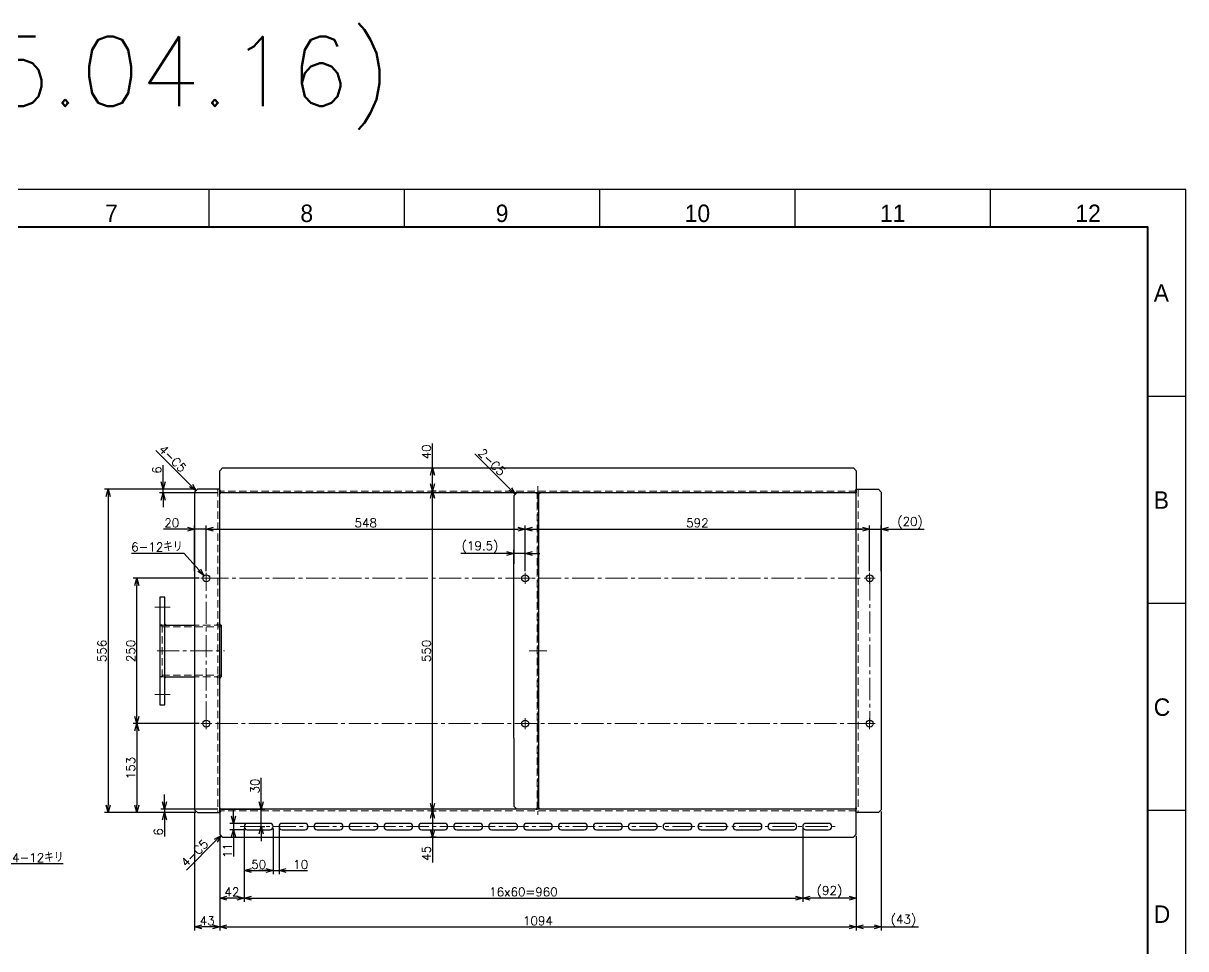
# Model space of a CAD drawing. Header units: millimetres. Extents: x 0 to 8669, y -24 to 3134.
# Drawn here: x 6671 to 8669, y 1543 to 3134 of the extents above; entities that cross this region are included whole.
import ezdxf
from ezdxf.enums import TextEntityAlignment as Align

# ---------------------------------------------------------------- set-up
doc = ezdxf.new("R2010")
doc.units = ezdxf.units.MM
doc.header["$LTSCALE"] = 2
doc.header["$PDMODE"] = 99
doc.header["$PDSIZE"] = 1
doc.linetypes.add('CENTER2', pattern=[28.575, 19.05, -3.175, 3.175, -3.175])
doc.linetypes.add('HIDDEN', pattern=[9.525, 6.35, -3.175])
for name, color, linetype, lineweight in [('04_HIDDEN', 2, 'HIDDEN', 13), ('05_CENTER', 4, 'CENTER2', 13), ('08_DIM', 3, 'Continuous', 13), ('99_図枠', 7, 'Continuous', 40)]:
    doc.layers.add(name, color=color, linetype=linetype, lineweight=lineweight)
doc.styles.add('KSS_TXT', font='txt.shx', dxfattribs={"bigfont": 'extfont2.shx'})
doc.styles.add('表題用', font='MS PGothic.ttf')
doc.dimstyles.new('KSS_DIM', dxfattribs={"dimscale": 5, "dimtxt": 3, "dimasz": 2.5, "dimexe": 1.25, "dimexo": 0.625, "dimtad": 1, "dimdsep": 46, "dimtxsty": 'KSS_TXT', "dimblk": 'OPEN30', "dimcen": 0, "dimazin": 2, "dimtfac": 0.75, "dimtmove": 0, "dimatfit": 3, "dimldrblk": 'OPEN30', "dimfxl": 1.25, "dimtolj": 1, "dimarcsym": 0})
doc.dimstyles.new('KSS_DIM$3', dxfattribs={"dimscale": 5, "dimtxt": 3, "dimasz": 2.5, "dimexe": 1.25, "dimexo": 0.625, "dimtad": 1, "dimtih": 1, "dimtoh": 1, "dimdsep": 46, "dimtxsty": 'KSS_TXT', "dimblk": 'OPEN30', "dimcen": 0, "dimazin": 2, "dimtfac": 0.75, "dimtofl": 0, "dimtmove": 0, "dimatfit": 3, "dimldrblk": 'OPEN30', "dimfxl": 1.25, "dimtolj": 1, "dimarcsym": 0})

# ---------------------------------------------------------------- blocks, each defined once
blk = doc.blocks.new('_Open30')
at = {"color": 0, "linetype": 'ByBlock', "lineweight": -2}
for p, q in [((-1, 0.27), (0, 0)), ((0, 0), (-1, -0.27)), ((0, 0), (-1, 0))]:
    blk.add_line(p, q, dxfattribs=at)
blk = doc.blocks.new('*D241')
at = {"layer": '08_DIM', "color": 0, "lineweight": -2, "transparency": 16777216}
for p, q in [((7534, 2192.1), (7534, 2270.5)), ((7546.5, 2264.2), (8113.5, 2264.2)), ((8126, 2192.1), (8126, 2270.5))]:
    blk.add_line(p, q, dxfattribs=at)
at = {"layer": 'Defpoints', "color": 0, "transparency": 16777216}
for p in [(8126, 2264.2), (7534, 2189), (8126, 2189)]:
    blk.add_point(p, dxfattribs=at)
at = {"layer": '08_DIM', "color": 0, "lineweight": -2, "transparency": 16777216, "xscale": 12.5, "yscale": 12.5, "zscale": 12.5, "rotation": 180}
blk.add_blockref('_Open30', (7534, 2264.2), dxfattribs=at)
at = {"layer": '08_DIM', "color": 0, "lineweight": -2, "transparency": 16777216, "xscale": 12.5, "yscale": 12.5, "zscale": 12.5}
blk.add_blockref('_Open30', (8126, 2264.2), dxfattribs=at)
at = {"layer": '08_DIM', "color": 0, "transparency": 16777216, "insert": (7830, 2274.8), "char_height": 15, "attachment_point": 5, "style": 'KSS_TXT'}
blk.add_mtext('\\A1;592', dxfattribs=at)
blk = doc.blocks.new('*D242')
at = {"layer": '08_DIM', "color": 0, "lineweight": -2, "transparency": 16777216}
for p, q in [((6986, 2192.1), (6986, 2270.5)), ((6998.5, 2264.2), (7521.5, 2264.2)), ((7534, 2192.1), (7534, 2270.5))]:
    blk.add_line(p, q, dxfattribs=at)
at = {"layer": 'Defpoints', "color": 0, "transparency": 16777216}
for p in [(7534, 2264.2), (6986, 2189), (7534, 2189)]:
    blk.add_point(p, dxfattribs=at)
at = {"layer": '08_DIM', "color": 0, "lineweight": -2, "transparency": 16777216, "xscale": 12.5, "yscale": 12.5, "zscale": 12.5, "rotation": 180}
blk.add_blockref('_Open30', (6986, 2264.2), dxfattribs=at)
at = {"layer": '08_DIM', "color": 0, "lineweight": -2, "transparency": 16777216, "xscale": 12.5, "yscale": 12.5, "zscale": 12.5}
blk.add_blockref('_Open30', (7534, 2264.2), dxfattribs=at)
at = {"layer": '08_DIM', "color": 0, "transparency": 16777216, "insert": (7260, 2274.8), "char_height": 15, "attachment_point": 5, "style": 'KSS_TXT'}
blk.add_mtext('\\A1;548', dxfattribs=at)
blk = doc.blocks.new('*D243')
at = {"layer": '08_DIM', "color": 0, "lineweight": -2, "transparency": 16777216}
for p, q in [((6973.5, 2179.7), (6860.5, 2179.7)), ((6866.8, 1942.2), (6866.8, 2167.2)), ((6973.5, 1929.7), (6860.5, 1929.7))]:
    blk.add_line(p, q, dxfattribs=at)
at = {"layer": 'Defpoints', "color": 0, "transparency": 16777216}
for p in [(6866.8, 2179.7), (6976.6, 2179.7), (6976.6, 1929.7)]:
    blk.add_point(p, dxfattribs=at)
at = {"layer": '08_DIM', "color": 0, "lineweight": -2, "transparency": 16777216, "xscale": 12.5, "yscale": 12.5, "zscale": 12.5}
for p, rotation in [((6866.8, 2179.7), 90), ((6866.8, 1929.7), 270)]:
    blk.add_blockref('_Open30', p, dxfattribs=dict(at, rotation=rotation))
at = {"layer": '08_DIM', "color": 0, "transparency": 16777216, "insert": (6856.1, 2054.7), "char_height": 15, "attachment_point": 5, "rotation": 90, "style": 'KSS_TXT'}
blk.add_mtext('\\A1;250', dxfattribs=at)
blk = doc.blocks.new('*D255')
at = {"layer": '08_DIM', "color": 0, "lineweight": -2, "transparency": 16777216}
for p, q in [((7502, 2222.4), (7423.2, 2222.4)), ((7514.5, 2192.1), (7514.5, 2228.6)), ((7534, 2222.4), (7514.5, 2222.4)), ((7534, 2192.1), (7534, 2228.6)), ((7546.5, 2222.4), (7559, 2222.4))]:
    blk.add_line(p, q, dxfattribs=at)
at = {"layer": 'Defpoints', "color": 0, "transparency": 16777216}
for p in [(7514.5, 2222.4), (7514.5, 2189), (7534, 2189)]:
    blk.add_point(p, dxfattribs=at)
at = {"layer": '08_DIM', "color": 0, "lineweight": -2, "transparency": 16777216, "xscale": 12.5, "yscale": 12.5, "zscale": 12.5}
blk.add_blockref('_Open30', (7514.5, 2222.4), dxfattribs=at)
at = {"layer": '08_DIM', "color": 0, "lineweight": -2, "transparency": 16777216, "xscale": 12.5, "yscale": 12.5, "zscale": 12.5, "rotation": 180}
blk.add_blockref('_Open30', (7534, 2222.4), dxfattribs=at)
at = {"layer": '08_DIM', "color": 0, "transparency": 16777216, "insert": (7456.4, 2233), "char_height": 15, "attachment_point": 5, "style": 'KSS_TXT'}
blk.add_mtext('\\A1;(19.5)', dxfattribs=at)
blk = doc.blocks.new('*D256')
at = {"layer": '08_DIM', "color": 0, "lineweight": -2, "transparency": 16777216}
for p, q in [((6953.5, 2264.2), (6912.2, 2264.2)), ((6966, 2192.1), (6966, 2270.5)), ((6986, 2264.2), (6966, 2264.2)), ((6986, 2192.1), (6986, 2270.5)), ((6998.5, 2264.2), (7011, 2264.2))]:
    blk.add_line(p, q, dxfattribs=at)
at = {"layer": 'Defpoints', "color": 0, "transparency": 16777216}
for p in [(6966, 2264.2), (6966, 2189), (6986, 2189)]:
    blk.add_point(p, dxfattribs=at)
at = {"layer": '08_DIM', "color": 0, "lineweight": -2, "transparency": 16777216, "xscale": 12.5, "yscale": 12.5, "zscale": 12.5}
blk.add_blockref('_Open30', (6966, 2264.2), dxfattribs=at)
at = {"layer": '08_DIM', "color": 0, "lineweight": -2, "transparency": 16777216, "xscale": 12.5, "yscale": 12.5, "zscale": 12.5, "rotation": 180}
blk.add_blockref('_Open30', (6986, 2264.2), dxfattribs=at)
at = {"layer": '08_DIM', "color": 0, "transparency": 16777216, "insert": (6926.6, 2274.8), "char_height": 15, "attachment_point": 5, "style": 'KSS_TXT'}
blk.add_mtext('\\A1;20', dxfattribs=at)
blk = doc.blocks.new('*D257')
at = {"layer": '08_DIM', "color": 0, "lineweight": -2, "transparency": 16777216}
for p, q in [((8113.5, 2264.2), (8101, 2264.2)), ((8126, 2192.1), (8126, 2270.5)), ((8126, 2264.2), (8146, 2264.2)), ((8146, 2192.1), (8146, 2270.5)), ((8158.5, 2264.2), (8219.7, 2264.2))]:
    blk.add_line(p, q, dxfattribs=at)
at = {"layer": 'Defpoints', "color": 0, "transparency": 16777216}
for p in [(8146, 2264.2), (8126, 2189), (8146, 2189)]:
    blk.add_point(p, dxfattribs=at)
at = {"layer": '08_DIM', "color": 0, "lineweight": -2, "transparency": 16777216, "xscale": 12.5, "yscale": 12.5, "zscale": 12.5}
blk.add_blockref('_Open30', (8126, 2264.2), dxfattribs=at)
at = {"layer": '08_DIM', "color": 0, "lineweight": -2, "transparency": 16777216, "xscale": 12.5, "yscale": 12.5, "zscale": 12.5, "rotation": 180}
blk.add_blockref('_Open30', (8146, 2264.2), dxfattribs=at)
at = {"layer": '08_DIM', "color": 0, "transparency": 16777216, "insert": (8195.4, 2274.8), "char_height": 15, "attachment_point": 5, "style": 'KSS_TXT'}
blk.add_mtext('\\A1;(20)', dxfattribs=at)
blk = doc.blocks.new('*D263')
at = {"layer": '08_DIM', "color": 0, "lineweight": -2, "transparency": 16777216}
for p, q in [((6857.5, 2222.7), (6947.6, 2222.7)), ((6947.6, 2222.7), (6973.7, 2193.4))]:
    blk.add_line(p, q, dxfattribs=at)
at = {"layer": 'Defpoints', "color": 0, "transparency": 16777216}
for p in [(6982, 2184.1), (6990, 2175.1)]:
    blk.add_point(p, dxfattribs=at)
at = {"layer": '08_DIM', "color": 0, "lineweight": -2, "transparency": 16777216, "xscale": 12.5, "yscale": 12.5, "zscale": 12.5, "rotation": 311.6634967978981}
blk.add_blockref('_Open30', (6982, 2184.1), dxfattribs=at)
at = {"layer": '08_DIM', "color": 0, "transparency": 16777216, "insert": (6901, 2233.4), "char_height": 15, "attachment_point": 5, "style": 'KSS_TXT'}
blk.add_mtext('\\A1;6-12キリ', dxfattribs=at)
blk = doc.blocks.new('*D266')
at = {"layer": '08_DIM', "color": 0, "lineweight": -2, "transparency": 16777216}
for p, q in [((6973.5, 1929.7), (6860.5, 1929.7)), ((6866.8, 1917.2), (6866.8, 1789.2)), ((6967.9, 1776.7), (6860.5, 1776.7))]:
    blk.add_line(p, q, dxfattribs=at)
at = {"layer": 'Defpoints', "color": 0, "transparency": 16777216}
for p in [(6976.6, 1929.7), (6866.8, 1776.7), (6971, 1776.7)]:
    blk.add_point(p, dxfattribs=at)
at = {"layer": '08_DIM', "color": 0, "lineweight": -2, "transparency": 16777216, "xscale": 12.5, "yscale": 12.5, "zscale": 12.5}
for p, rotation in [((6866.8, 1929.7), 90), ((6866.8, 1776.7), 270)]:
    blk.add_blockref('_Open30', p, dxfattribs=dict(at, rotation=rotation))
at = {"layer": '08_DIM', "color": 0, "transparency": 16777216, "insert": (6856.1, 1853.2), "char_height": 15, "attachment_point": 5, "rotation": 90, "style": 'KSS_TXT'}
blk.add_mtext('\\A1;153', dxfattribs=at)
blk = doc.blocks.new('*D267')
at = {"layer": '08_DIM', "color": 0, "lineweight": -2, "transparency": 16777216}
for p, q in [((6967.9, 2332.7), (6811.1, 2332.7)), ((6817.3, 2320.2), (6817.3, 1789.2)), ((6967.9, 1776.7), (6811.1, 1776.7))]:
    blk.add_line(p, q, dxfattribs=at)
at = {"layer": 'Defpoints', "color": 0, "transparency": 16777216}
for p in [(6971, 2332.7), (6817.3, 1776.7), (6971, 1776.7)]:
    blk.add_point(p, dxfattribs=at)
at = {"layer": '08_DIM', "color": 0, "lineweight": -2, "transparency": 16777216, "xscale": 12.5, "yscale": 12.5, "zscale": 12.5}
for p, rotation in [((6817.3, 2332.7), 90), ((6817.3, 1776.7), 270)]:
    blk.add_blockref('_Open30', p, dxfattribs=dict(at, rotation=rotation))
at = {"layer": '08_DIM', "color": 0, "transparency": 16777216, "insert": (6806.7, 2054.7), "char_height": 15, "attachment_point": 5, "rotation": 90, "style": 'KSS_TXT'}
blk.add_mtext('\\A1;556', dxfattribs=at)
blk = doc.blocks.new('*D268')
at = {"layer": '08_DIM', "color": 0, "lineweight": -2, "transparency": 16777216}
blk.add_line((6959.6, 2339), (6899.1, 2399.5), dxfattribs=at)
at = {"layer": 'Defpoints', "color": 0, "transparency": 16777216}
for p in [(6873.1, 2425.5), (6873.1, 2425.5), (6968.5, 2330.2)]:
    blk.add_point(p, dxfattribs=at)
at = {"layer": '08_DIM', "color": 0, "lineweight": -2, "transparency": 16777216, "xscale": 12.5, "yscale": 12.5, "zscale": 12.5, "rotation": 315}
blk.add_blockref('_Open30', (6968.5, 2330.2), dxfattribs=at)
at = {"layer": '08_DIM', "color": 0, "transparency": 16777216, "insert": (6928.3, 2385.4), "char_height": 15, "attachment_point": 5, "rotation": 315, "style": 'KSS_TXT'}
blk.add_mtext('\\A1;4-C5', dxfattribs=at)
blk = doc.blocks.new('*D281')
at = {"layer": '08_DIM', "color": 0, "lineweight": -2, "transparency": 16777216}
for p, q in [((6649.8, 1688.5), (6550.8, 1791.3)), ((6739.9, 1688.5), (6649.8, 1688.5))]:
    blk.add_line(p, q, dxfattribs=at)
at = {"layer": 'Defpoints', "color": 0, "transparency": 16777216}
for p in [(6533.8, 1809), (6542.2, 1800.3)]:
    blk.add_point(p, dxfattribs=at)
at = {"layer": '08_DIM', "color": 0, "lineweight": -2, "transparency": 16777216, "xscale": 12.5, "yscale": 12.5, "zscale": 12.5, "rotation": 133.9049330461541}
blk.add_blockref('_Open30', (6542.2, 1800.3), dxfattribs=at)
at = {"layer": '08_DIM', "color": 0, "transparency": 16777216, "insert": (6696.4, 1699.1), "char_height": 15, "attachment_point": 5, "style": 'KSS_TXT'}
blk.add_mtext('\\A1;4-12キリ', dxfattribs=at)
blk = doc.blocks.new('*D275')
at = {"layer": '08_DIM', "color": 0, "lineweight": -2, "transparency": 16777216}
for p, q in [((7374.9, 2369.7), (7374.9, 2411.2)), ((7371.7, 2369.7), (7381.1, 2369.7)), ((7374.9, 2342.2), (7374.9, 2357.2)), ((7371.7, 2329.7), (7381.1, 2329.7))]:
    blk.add_line(p, q, dxfattribs=at)
at = {"layer": 'Defpoints', "color": 0, "transparency": 16777216}
for p in [(7368.6, 2369.7), (7374.9, 2369.7), (7368.6, 2329.7)]:
    blk.add_point(p, dxfattribs=at)
at = {"layer": '08_DIM', "color": 0, "lineweight": -2, "transparency": 16777216, "xscale": 12.5, "yscale": 12.5, "zscale": 12.5}
for p, rotation in [((7374.9, 2369.7), 90), ((7374.9, 2329.7), 270)]:
    blk.add_blockref('_Open30', p, dxfattribs=dict(at, rotation=rotation))
at = {"layer": '08_DIM', "color": 0, "transparency": 16777216, "insert": (7364.2, 2396.8), "char_height": 15, "attachment_point": 5, "rotation": 90, "style": 'KSS_TXT'}
blk.add_mtext('\\A1;40', dxfattribs=at)
blk = doc.blocks.new('*D276')
at = {"layer": '08_DIM', "color": 0, "lineweight": -2, "transparency": 16777216}
for p, q in [((7371.7, 1779.7), (7381.1, 1779.7)), ((7374.8, 1767.2), (7374.8, 1747.2)), ((7371.7, 1734.7), (7381.1, 1734.7)), ((7374.8, 1734.7), (7374.8, 1690.9))]:
    blk.add_line(p, q, dxfattribs=at)
at = {"layer": 'Defpoints', "color": 0, "transparency": 16777216}
for p in [(7368.6, 1779.7), (7368.6, 1734.7), (7374.8, 1734.7)]:
    blk.add_point(p, dxfattribs=at)
at = {"layer": '08_DIM', "color": 0, "lineweight": -2, "transparency": 16777216, "xscale": 12.5, "yscale": 12.5, "zscale": 12.5}
for p, rotation in [((7374.8, 1779.7), 90), ((7374.8, 1734.7), 270)]:
    blk.add_blockref('_Open30', p, dxfattribs=dict(at, rotation=rotation))
at = {"layer": '08_DIM', "color": 0, "transparency": 16777216, "insert": (7364.2, 1706.5), "char_height": 15, "attachment_point": 5, "rotation": 90, "style": 'KSS_TXT'}
blk.add_mtext('\\A1;45', dxfattribs=at)
blk = doc.blocks.new('*D277')
at = {"layer": '08_DIM', "color": 0, "lineweight": -2, "transparency": 16777216}
for p, q in [((7371.7, 2329.7), (7381.1, 2329.7)), ((7374.9, 1792.2), (7374.9, 2317.2)), ((7371.7, 1779.7), (7381.1, 1779.7))]:
    blk.add_line(p, q, dxfattribs=at)
at = {"layer": 'Defpoints', "color": 0, "transparency": 16777216}
for p in [(7368.6, 2329.7), (7374.9, 2329.7), (7368.6, 1779.7)]:
    blk.add_point(p, dxfattribs=at)
at = {"layer": '08_DIM', "color": 0, "lineweight": -2, "transparency": 16777216, "xscale": 12.5, "yscale": 12.5, "zscale": 12.5}
for p, rotation in [((7374.9, 2329.7), 90), ((7374.9, 1779.7), 270)]:
    blk.add_blockref('_Open30', p, dxfattribs=dict(at, rotation=rotation))
at = {"layer": '08_DIM', "color": 0, "transparency": 16777216, "insert": (7364.2, 2054.7), "char_height": 15, "attachment_point": 5, "rotation": 90, "style": 'KSS_TXT'}
blk.add_mtext('\\A1;550', dxfattribs=at)
blk = doc.blocks.new('*D296')
at = {"layer": '08_DIM', "color": 0, "lineweight": -2, "transparency": 16777216}
for p, q in [((6966, 1778.5), (6966, 1573.8)), ((7009, 1736.5), (7009, 1573.8)), ((6996.5, 1580.1), (6978.5, 1580.1))]:
    blk.add_line(p, q, dxfattribs=at)
at = {"layer": 'Defpoints', "color": 0, "transparency": 16777216}
for p in [(6966, 1781.7), (7009, 1739.7), (6966, 1580.1)]:
    blk.add_point(p, dxfattribs=at)
at = {"layer": '08_DIM', "color": 0, "lineweight": -2, "transparency": 16777216, "xscale": 12.5, "yscale": 12.5, "zscale": 12.5, "rotation": 180}
blk.add_blockref('_Open30', (6966, 1580.1), dxfattribs=at)
at = {"layer": '08_DIM', "color": 0, "lineweight": -2, "transparency": 16777216, "xscale": 12.5, "yscale": 12.5, "zscale": 12.5}
blk.add_blockref('_Open30', (7009, 1580.1), dxfattribs=at)
at = {"layer": '08_DIM', "color": 0, "transparency": 16777216, "insert": (6987.5, 1590.7), "char_height": 15, "attachment_point": 5, "style": 'KSS_TXT'}
blk.add_mtext('\\A1;43', dxfattribs=at)
blk = doc.blocks.new('*D297')
at = {"layer": '08_DIM', "color": 0, "lineweight": -2, "transparency": 16777216}
for p, q in [((7009, 1736.5), (7009, 1573.8)), ((8103, 1736.5), (8103, 1573.8)), ((7021.5, 1580.1), (8090.5, 1580.1))]:
    blk.add_line(p, q, dxfattribs=at)
at = {"layer": 'Defpoints', "color": 0, "transparency": 16777216}
for p in [(7009, 1739.7), (8103, 1739.7), (8103, 1580.1)]:
    blk.add_point(p, dxfattribs=at)
at = {"layer": '08_DIM', "color": 0, "lineweight": -2, "transparency": 16777216, "xscale": 12.5, "yscale": 12.5, "zscale": 12.5, "rotation": 180}
blk.add_blockref('_Open30', (7009, 1580.1), dxfattribs=at)
at = {"layer": '08_DIM', "color": 0, "lineweight": -2, "transparency": 16777216, "xscale": 12.5, "yscale": 12.5, "zscale": 12.5}
blk.add_blockref('_Open30', (8103, 1580.1), dxfattribs=at)
at = {"layer": '08_DIM', "color": 0, "transparency": 16777216, "insert": (7556, 1590.7), "char_height": 15, "attachment_point": 5, "style": 'KSS_TXT'}
blk.add_mtext('\\A1;1094', dxfattribs=at)
blk = doc.blocks.new('*D298')
at = {"layer": '08_DIM', "color": 0, "lineweight": -2, "transparency": 16777216}
for p, q in [((7051, 1749.5), (7051, 1623.4)), ((7009, 1736.5), (7009, 1623.4)), ((7038.5, 1629.6), (7021.5, 1629.6))]:
    blk.add_line(p, q, dxfattribs=at)
at = {"layer": 'Defpoints', "color": 0, "transparency": 16777216}
for p in [(7009, 1739.7), (7051, 1752.7), (7009, 1629.6)]:
    blk.add_point(p, dxfattribs=at)
at = {"layer": '08_DIM', "color": 0, "lineweight": -2, "transparency": 16777216, "xscale": 12.5, "yscale": 12.5, "zscale": 12.5, "rotation": 180}
blk.add_blockref('_Open30', (7009, 1629.6), dxfattribs=at)
at = {"layer": '08_DIM', "color": 0, "lineweight": -2, "transparency": 16777216, "xscale": 12.5, "yscale": 12.5, "zscale": 12.5}
blk.add_blockref('_Open30', (7051, 1629.6), dxfattribs=at)
at = {"layer": '08_DIM', "color": 0, "transparency": 16777216, "insert": (7030, 1640.2), "char_height": 15, "attachment_point": 5, "style": 'KSS_TXT'}
blk.add_mtext('\\A1;42', dxfattribs=at)
blk = doc.blocks.new('*D299')
at = {"layer": '08_DIM', "color": 0, "lineweight": -2, "transparency": 16777216}
for p, q in [((7051, 1749.5), (7051, 1670.7)), ((7101, 1749.5), (7101, 1670.7)), ((7063.5, 1677), (7088.5, 1677))]:
    blk.add_line(p, q, dxfattribs=at)
at = {"layer": 'Defpoints', "color": 0, "transparency": 16777216}
for p in [(7051, 1752.7), (7101, 1752.7), (7101, 1677)]:
    blk.add_point(p, dxfattribs=at)
at = {"layer": '08_DIM', "color": 0, "lineweight": -2, "transparency": 16777216, "xscale": 12.5, "yscale": 12.5, "zscale": 12.5, "rotation": 180}
blk.add_blockref('_Open30', (7051, 1677), dxfattribs=at)
at = {"layer": '08_DIM', "color": 0, "lineweight": -2, "transparency": 16777216, "xscale": 12.5, "yscale": 12.5, "zscale": 12.5}
blk.add_blockref('_Open30', (7101, 1677), dxfattribs=at)
at = {"layer": '08_DIM', "color": 0, "transparency": 16777216, "insert": (7076, 1687.6), "char_height": 15, "attachment_point": 5, "style": 'KSS_TXT'}
blk.add_mtext('\\A1;50', dxfattribs=at)
blk = doc.blocks.new('*D300')
at = {"layer": '08_DIM', "color": 0, "lineweight": -2, "transparency": 16777216}
for p, q in [((7101, 1749.5), (7101, 1670.7)), ((7111, 1749.5), (7111, 1670.7)), ((7088.5, 1677), (7076, 1677)), ((7101, 1677), (7111, 1677)), ((7123.5, 1677), (7160, 1677))]:
    blk.add_line(p, q, dxfattribs=at)
at = {"layer": 'Defpoints', "color": 0, "transparency": 16777216}
for p in [(7101, 1752.7), (7111, 1752.7), (7101, 1677)]:
    blk.add_point(p, dxfattribs=at)
at = {"layer": '08_DIM', "color": 0, "lineweight": -2, "transparency": 16777216, "xscale": 12.5, "yscale": 12.5, "zscale": 12.5}
blk.add_blockref('_Open30', (7101, 1677), dxfattribs=at)
at = {"layer": '08_DIM', "color": 0, "lineweight": -2, "transparency": 16777216, "xscale": 12.5, "yscale": 12.5, "zscale": 12.5, "rotation": 180}
blk.add_blockref('_Open30', (7111, 1677), dxfattribs=at)
at = {"layer": '08_DIM', "color": 0, "transparency": 16777216, "insert": (7148.2, 1687.6), "char_height": 15, "attachment_point": 5, "style": 'KSS_TXT'}
blk.add_mtext('\\A1;10', dxfattribs=at)
blk = doc.blocks.new('*D301')
at = {"layer": '08_DIM', "color": 0, "lineweight": -2, "transparency": 16777216}
for p, q in [((7032.9, 1770.7), (7032.9, 1783.2)), ((7053.4, 1758.2), (7026.6, 1758.2)), ((7032.9, 1758.2), (7032.9, 1747.2)), ((7053.4, 1747.2), (7026.6, 1747.2)), ((7032.9, 1734.7), (7032.9, 1700.9))]:
    blk.add_line(p, q, dxfattribs=at)
at = {"layer": 'Defpoints', "color": 0, "transparency": 16777216}
for p in [(7056.5, 1758.2), (7032.9, 1747.2), (7056.5, 1747.2)]:
    blk.add_point(p, dxfattribs=at)
at = {"layer": '08_DIM', "color": 0, "lineweight": -2, "transparency": 16777216, "xscale": 12.5, "yscale": 12.5, "zscale": 12.5}
for p, rotation in [((7032.9, 1758.2), 270), ((7032.9, 1747.2), 90)]:
    blk.add_blockref('_Open30', p, dxfattribs=dict(at, rotation=rotation))
at = {"layer": '08_DIM', "color": 0, "transparency": 16777216, "insert": (7022.3, 1711.5), "char_height": 15, "attachment_point": 5, "rotation": 90, "style": 'KSS_TXT'}
blk.add_mtext('\\A1;11', dxfattribs=at)
blk = doc.blocks.new('*D302')
at = {"layer": '08_DIM', "color": 0, "lineweight": -2, "transparency": 16777216}
for p, q in [((7080.3, 1795.2), (7080.3, 1836.7)), ((7012.1, 1782.7), (7086.6, 1782.7)), ((7080.3, 1752.7), (7080.3, 1782.7)), ((7080.3, 1740.2), (7080.3, 1727.7)), ((7081.4, 1752.7), (7086.6, 1752.7))]:
    blk.add_line(p, q, dxfattribs=at)
at = {"layer": 'Defpoints', "color": 0, "transparency": 16777216}
for p in [(7009, 1782.7), (7078.3, 1752.7), (7080.3, 1752.7)]:
    blk.add_point(p, dxfattribs=at)
at = {"layer": '08_DIM', "color": 0, "lineweight": -2, "transparency": 16777216, "xscale": 12.5, "yscale": 12.5, "zscale": 12.5}
for p, rotation in [((7080.3, 1782.7), 270), ((7080.3, 1752.7), 90)]:
    blk.add_blockref('_Open30', p, dxfattribs=dict(at, rotation=rotation))
at = {"layer": '08_DIM', "color": 0, "transparency": 16777216, "insert": (7069.7, 1822.3), "char_height": 15, "attachment_point": 5, "rotation": 90, "style": 'KSS_TXT'}
blk.add_mtext('\\A1;30', dxfattribs=at)
blk = doc.blocks.new('*D303')
at = {"layer": '08_DIM', "color": 0, "lineweight": -2, "transparency": 16777216}
for p, q in [((7051, 1749.5), (7051, 1623.4)), ((8011, 1749.5), (8011, 1623.4)), ((7063.5, 1629.6), (7998.5, 1629.6))]:
    blk.add_line(p, q, dxfattribs=at)
at = {"layer": 'Defpoints', "color": 0, "transparency": 16777216}
for p in [(7051, 1752.7), (8011, 1752.7), (8011, 1629.6)]:
    blk.add_point(p, dxfattribs=at)
at = {"layer": '08_DIM', "color": 0, "lineweight": -2, "transparency": 16777216, "xscale": 12.5, "yscale": 12.5, "zscale": 12.5, "rotation": 180}
blk.add_blockref('_Open30', (7051, 1629.6), dxfattribs=at)
at = {"layer": '08_DIM', "color": 0, "lineweight": -2, "transparency": 16777216, "xscale": 12.5, "yscale": 12.5, "zscale": 12.5}
blk.add_blockref('_Open30', (8011, 1629.6), dxfattribs=at)
at = {"layer": '08_DIM', "color": 0, "transparency": 16777216, "insert": (7531, 1640.2), "char_height": 15, "attachment_point": 5, "style": 'KSS_TXT'}
blk.add_mtext('\\A1;16x60=960', dxfattribs=at)
blk = doc.blocks.new('*D304')
at = {"layer": '08_DIM', "color": 0, "lineweight": -2, "transparency": 16777216}
for p, q in [((8146, 1778.5), (8146, 1573.8)), ((8103, 1736.5), (8103, 1573.8)), ((8115.5, 1580.1), (8133.5, 1580.1)), ((8146, 1580.1), (8209.7, 1580.1))]:
    blk.add_line(p, q, dxfattribs=at)
at = {"layer": 'Defpoints', "color": 0, "transparency": 16777216}
for p in [(8146, 1781.7), (8103, 1739.7), (8146, 1580.1)]:
    blk.add_point(p, dxfattribs=at)
at = {"layer": '08_DIM', "color": 0, "lineweight": -2, "transparency": 16777216, "xscale": 12.5, "yscale": 12.5, "zscale": 12.5, "rotation": 180}
blk.add_blockref('_Open30', (8103, 1580.1), dxfattribs=at)
at = {"layer": '08_DIM', "color": 0, "lineweight": -2, "transparency": 16777216, "xscale": 12.5, "yscale": 12.5, "zscale": 12.5}
blk.add_blockref('_Open30', (8146, 1580.1), dxfattribs=at)
at = {"layer": '08_DIM', "color": 0, "transparency": 16777216, "insert": (8184.1, 1590.7), "char_height": 15, "attachment_point": 5, "style": 'KSS_TXT'}
blk.add_mtext('\\A1;(43)', dxfattribs=at)
blk = doc.blocks.new('*D305')
at = {"layer": '08_DIM', "color": 0, "lineweight": -2, "transparency": 16777216}
for p, q in [((8011, 1749.5), (8011, 1623.4)), ((8103, 1736.5), (8103, 1623.4)), ((8090.5, 1629.6), (8023.5, 1629.6))]:
    blk.add_line(p, q, dxfattribs=at)
at = {"layer": 'Defpoints', "color": 0, "transparency": 16777216}
for p in [(8011, 1752.7), (8103, 1739.7), (8011, 1629.6)]:
    blk.add_point(p, dxfattribs=at)
at = {"layer": '08_DIM', "color": 0, "lineweight": -2, "transparency": 16777216, "xscale": 12.5, "yscale": 12.5, "zscale": 12.5, "rotation": 180}
blk.add_blockref('_Open30', (8011, 1629.6), dxfattribs=at)
at = {"layer": '08_DIM', "color": 0, "lineweight": -2, "transparency": 16777216, "xscale": 12.5, "yscale": 12.5, "zscale": 12.5}
blk.add_blockref('_Open30', (8103, 1629.6), dxfattribs=at)
at = {"layer": '08_DIM', "color": 0, "transparency": 16777216, "insert": (8057, 1640.2), "char_height": 15, "attachment_point": 5, "style": 'KSS_TXT'}
blk.add_mtext('\\A1;(92)', dxfattribs=at)
blk = doc.blocks.new('*D306')
at = {"layer": '08_DIM', "color": 0, "lineweight": -2, "transparency": 16777216}
blk.add_line((7002.5, 1728.4), (6951.8, 1677.7), dxfattribs=at)
at = {"layer": 'Defpoints', "color": 0, "transparency": 16777216}
for p in [(7011.5, 1737.2), (6905.8, 1631.8), (6906, 1631.6)]:
    blk.add_point(p, dxfattribs=at)
at = {"layer": '08_DIM', "color": 0, "lineweight": -2, "transparency": 16777216, "xscale": 12.5, "yscale": 12.5, "zscale": 12.5, "rotation": 45.0000000000005}
blk.add_blockref('_Open30', (7011.3, 1737.3), dxfattribs=at)
at = {"layer": '08_DIM', "color": 0, "transparency": 16777216, "insert": (6965.9, 1706.9), "char_height": 15, "attachment_point": 5, "rotation": 45, "style": 'KSS_TXT'}
blk.add_mtext('\\A1;4-C5', dxfattribs=at)
blk = doc.blocks.new('*D318')
at = {"layer": '08_DIM', "color": 0, "lineweight": -2, "transparency": 16777216}
blk.add_line((7508.1, 2333), (7447.6, 2393.5), dxfattribs=at)
at = {"layer": 'Defpoints', "color": 0, "transparency": 16777216}
for p in [(7421.6, 2419.5), (7421.6, 2419.5), (7517, 2324.2)]:
    blk.add_point(p, dxfattribs=at)
at = {"layer": '08_DIM', "color": 0, "lineweight": -2, "transparency": 16777216, "xscale": 12.5, "yscale": 12.5, "zscale": 12.5, "rotation": 315}
blk.add_blockref('_Open30', (7517, 2324.2), dxfattribs=at)
at = {"layer": '08_DIM', "color": 0, "transparency": 16777216, "insert": (7476.8, 2379.4), "char_height": 15, "attachment_point": 5, "rotation": 315, "style": 'KSS_TXT'}
blk.add_mtext('\\A1;2-C5', dxfattribs=at)
blk = doc.blocks.new('*D289')
at = {"layer": '08_DIM', "color": 0, "lineweight": -2, "transparency": 16777216}
for p, q in [((6914.2, 1795.2), (6914.2, 1807.7)), ((7005.9, 1782.7), (6907.9, 1782.7)), ((6914.2, 1782.7), (6914.2, 1776.7)), ((6967.9, 1776.7), (6907.9, 1776.7)), ((6914.2, 1764.2), (6914.2, 1735.4))]:
    blk.add_line(p, q, dxfattribs=at)
at = {"layer": 'Defpoints', "color": 0, "transparency": 16777216}
for p in [(7009, 1782.7), (6914.2, 1776.7), (6971, 1776.7)]:
    blk.add_point(p, dxfattribs=at)
at = {"layer": '08_DIM', "color": 0, "lineweight": -2, "transparency": 16777216, "xscale": 12.5, "yscale": 12.5, "zscale": 12.5}
for p, rotation in [((6914.2, 1782.7), 270), ((6914.2, 1776.7), 90)]:
    blk.add_blockref('_Open30', p, dxfattribs=dict(at, rotation=rotation))
at = {"layer": '08_DIM', "color": 0, "transparency": 16777216, "insert": (6903.6, 1743.5), "char_height": 15, "attachment_point": 5, "rotation": 90, "style": 'KSS_TXT'}
blk.add_mtext('\\A1;6', dxfattribs=at)
blk = doc.blocks.new('*D290')
at = {"layer": '08_DIM', "color": 0, "lineweight": -2, "transparency": 16777216}
for p, q in [((6911.8, 2345.2), (6911.8, 2373.9)), ((6967.9, 2332.7), (6905.5, 2332.7)), ((7005.9, 2326.7), (6905.5, 2326.7)), ((6911.8, 2326.7), (6911.8, 2332.7)), ((6911.8, 2314.2), (6911.8, 2301.7))]:
    blk.add_line(p, q, dxfattribs=at)
at = {"layer": 'Defpoints', "color": 0, "transparency": 16777216}
for p in [(6911.8, 2332.7), (6971, 2332.7), (7009, 2326.7)]:
    blk.add_point(p, dxfattribs=at)
at = {"layer": '08_DIM', "color": 0, "lineweight": -2, "transparency": 16777216, "xscale": 12.5, "yscale": 12.5, "zscale": 12.5}
for p, rotation in [((6911.8, 2332.7), 270), ((6911.8, 2326.7), 90)]:
    blk.add_blockref('_Open30', p, dxfattribs=dict(at, rotation=rotation))
at = {"layer": '08_DIM', "color": 0, "transparency": 16777216, "insert": (6901.1, 2365.8), "char_height": 15, "attachment_point": 5, "rotation": 90, "style": 'KSS_TXT'}
blk.add_mtext('\\A1;6', dxfattribs=at)

msp = doc.modelspace()

# ---------------------------------------------------------------- linework, layer by layer
at = {"color": 0}
for p, q in [((7013.978, 2369.655), (7008.978, 2364.655)), ((7008.978, 2326.655), (7008.978, 2364.655)), ((7013.978, 2369.655), (8097.978, 2369.655)), ((8097.978, 2369.655), (8102.978, 2364.655)), ((8102.978, 2364.655), (8102.978, 2326.655)), ((8102.978, 2326.655), (7008.978, 2326.655)), ((7514.478, 2321.655), (7519.478, 2326.655)), ((7514.478, 2321.655), (7514.478, 2204.655)), ((7557.478, 2204.655), (7557.478, 2326.655)), ((6914.978, 2099.205), (6965.978, 2099.205)), ((7011.978, 2010.105), (7011.978, 2099.205)), ((6914.978, 2010.105), (6965.978, 2010.105)), ((7514.478, 1904.655), (7514.478, 1787.655)), ((7557.478, 1782.655), (7557.478, 1904.655)), ((7008.978, 1782.655), (7008.978, 1739.655)), ((8102.978, 1782.655), (7008.978, 1782.655)), ((7514.478, 1787.655), (7519.478, 1782.655)), ((8102.978, 1739.655), (8102.978, 1782.655)), ((7095.478, 1758.155), (7056.478, 1758.155)), ((7155.478, 1758.155), (7116.478, 1758.155)), ((7215.478, 1758.155), (7176.478, 1758.155)), ((7275.478, 1758.155), (7236.478, 1758.155)), ((7335.478, 1758.155), (7296.478, 1758.155)), ((7395.478, 1758.155), (7356.478, 1758.155)), ((7455.478, 1758.155), (7416.478, 1758.155)), ((7515.478, 1758.155), (7476.478, 1758.155)), ((7575.478, 1758.155), (7536.478, 1758.155)), ((7635.478, 1758.155), (7596.478, 1758.155)), ((7695.478, 1758.155), (7656.478, 1758.155)), ((7755.478, 1758.155), (7716.478, 1758.155)), ((7815.478, 1758.155), (7776.478, 1758.155)), ((7875.478, 1758.155), (7836.478, 1758.155)), ((7935.478, 1758.155), (7896.478, 1758.155)), ((7995.478, 1758.155), (7956.478, 1758.155)), ((8055.478, 1758.155), (8016.478, 1758.155)), ((7013.978, 1734.655), (7008.978, 1739.655)), ((7056.478, 1747.155), (7095.478, 1747.155)), ((7116.478, 1747.155), (7155.478, 1747.155)), ((7176.478, 1747.155), (7215.478, 1747.155)), ((7236.478, 1747.155), (7275.478, 1747.155)), ((7296.478, 1747.155), (7335.478, 1747.155)), ((7356.478, 1747.155), (7395.478, 1747.155)), ((7416.478, 1747.155), (7455.478, 1747.155)), ((7476.478, 1747.155), (7515.478, 1747.155)), ((7536.478, 1747.155), (7575.478, 1747.155)), ((7596.478, 1747.155), (7635.478, 1747.155)), ((7656.478, 1747.155), (7695.478, 1747.155)), ((7716.478, 1747.155), (7755.478, 1747.155)), ((7776.478, 1747.155), (7815.478, 1747.155)), ((7836.478, 1747.155), (7875.478, 1747.155)), ((7896.478, 1747.155), (7935.478, 1747.155)), ((7956.478, 1747.155), (7995.478, 1747.155)), ((8016.478, 1747.155), (8055.478, 1747.155)), ((8097.978, 1734.655), (8102.978, 1739.655)), ((7013.978, 1734.655), (8097.978, 1734.655))]:
    msp.add_line(p, q, dxfattribs=at)
for points in [[(7008.978, 2204.655), (7008.978, 2332.655), (6970.978, 2332.655), (6965.978, 2327.655), (6965.978, 1781.655), (6970.978, 1776.655), (7008.978, 1776.655), (7008.978, 1904.655)], [(8102.978, 2204.655), (8102.978, 2332.655), (8140.978, 2332.655), (8145.978, 2327.655), (8145.978, 1781.655), (8140.978, 1776.655), (8102.978, 1776.655), (8102.978, 1904.655)], [(7008.978, 1904.655), (7008.978, 2204.655)], [(7514.478, 1904.655), (7514.478, 2204.655)], [(7557.478, 1904.655), (7557.478, 2204.655)], [(8102.978, 1904.655), (8102.978, 2204.655)]]:
    msp.add_lwpolyline(points, dxfattribs=at)
at = {"color": 3}
for points in [[(7008.978, 2329.655), (7010.978, 2329.655), (7010.978, 2329.655), (7008.978, 2331.655)], [(7008.978, 2326.655), (7010.978, 2326.655), (7010.978, 2326.655), (7008.978, 2324.655)], [(7554.478, 2326.655), (7554.478, 2324.655), (7554.478, 2324.655), (7552.478, 2326.655)], [(7557.478, 2326.655), (7557.478, 2324.655), (7557.478, 2324.655), (7559.478, 2326.655)], [(8102.978, 2329.655), (8100.978, 2329.655), (8100.978, 2329.655), (8102.978, 2331.655)], [(8102.978, 2326.655), (8100.978, 2326.655), (8100.978, 2326.655), (8102.978, 2324.655)], [(6909.978, 2099.205), (6907.978, 2099.205), (6907.978, 2099.205), (6909.978, 2097.205)], [(6914.978, 2099.205), (6916.978, 2099.205), (6916.978, 2099.205), (6914.978, 2101.205)], [(7005.978, 2099.205), (7003.978, 2099.205), (7003.978, 2099.205), (7005.978, 2101.205)], [(7008.978, 2099.205), (7010.978, 2099.205), (7010.978, 2099.205), (7008.978, 2101.205)], [(6909.978, 2010.105), (6907.978, 2010.105), (6907.978, 2010.105), (6909.978, 2012.105)], [(6914.978, 2010.105), (6916.978, 2010.105), (6916.978, 2010.105), (6914.978, 2008.105)], [(7005.978, 2010.105), (7003.978, 2010.105), (7003.978, 2010.105), (7005.978, 2008.105)], [(7008.978, 2010.105), (7010.978, 2010.105), (7010.978, 2010.105), (7008.978, 2008.105)], [(7008.978, 1782.655), (7010.978, 1782.655), (7010.978, 1782.655), (7008.978, 1784.655)], [(7008.978, 1779.655), (7010.978, 1779.655), (7010.978, 1779.655), (7008.978, 1777.655)], [(7554.478, 1782.655), (7554.478, 1784.655), (7554.478, 1784.655), (7552.478, 1782.655)], [(7557.478, 1782.655), (7557.478, 1784.655), (7557.478, 1784.655), (7559.478, 1782.655)], [(8102.978, 1782.655), (8100.978, 1782.655), (8100.978, 1782.655), (8102.978, 1784.655)], [(8102.978, 1779.655), (8100.978, 1779.655), (8100.978, 1779.655), (8102.978, 1777.655)]]:
    msp.add_lwpolyline(points, close=True, dxfattribs=at)
at = {"color": 0}
msp.add_lwpolyline([(6914.978, 2147.155), (6905.978, 2147.155), (6905.978, 1962.155), (6914.978, 1962.155)], close=True, dxfattribs=at)
for centre in [(6985.978, 2179.655), (7533.978, 2179.655), (8125.978, 2179.655), (6985.978, 1929.655), (7533.978, 1929.655), (8125.978, 1929.655)]:
    msp.add_circle(centre, 6, dxfattribs=at)
for centre, start, end in [((7056.478, 1752.655), 90, 270), ((7095.478, 1752.655), 270, 90), ((7116.478, 1752.655), 90, 270), ((7155.478, 1752.655), 270, 90), ((7176.478, 1752.655), 90, 270), ((7215.478, 1752.655), 270, 90), ((7236.478, 1752.655), 90, 270), ((7275.478, 1752.655), 270, 90), ((7296.478, 1752.655), 90, 270), ((7335.478, 1752.655), 270, 90), ((7356.478, 1752.655), 90, 270), ((7395.478, 1752.655), 270, 90), ((7416.478, 1752.655), 90, 270), ((7455.478, 1752.655), 270, 90), ((7476.478, 1752.655), 90, 270), ((7515.478, 1752.655), 270, 90), ((7536.478, 1752.655), 90, 270), ((7575.478, 1752.655), 270, 90), ((7596.478, 1752.655), 90, 270), ((7635.478, 1752.655), 270, 90), ((7656.478, 1752.655), 90, 270), ((7695.478, 1752.655), 270, 90), ((7716.478, 1752.655), 90, 270), ((7755.478, 1752.655), 270, 90), ((7776.478, 1752.655), 90, 270), ((7815.478, 1752.655), 270, 90), ((7836.478, 1752.655), 90, 270), ((7875.478, 1752.655), 270, 90), ((7896.478, 1752.655), 90, 270), ((7935.478, 1752.655), 270, 90), ((7956.478, 1752.655), 90, 270), ((7995.478, 1752.655), 270, 90), ((8016.478, 1752.655), 90, 270), ((8055.478, 1752.655), 270, 90)]:
    msp.add_arc(centre, 5.5, start, end, dxfattribs=at)
at = {"layer": '04_HIDDEN'}
for p, q in [((7005.978, 2332.655), (7005.978, 1776.655)), ((8102.978, 2329.655), (7008.978, 2329.655)), ((8105.978, 2332.655), (8105.978, 1776.655)), ((6914.978, 2099.205), (6905.978, 2099.205)), ((6909.978, 2099.205), (6909.978, 2010.105)), ((7011.978, 2099.205), (6965.978, 2099.205)), ((7557.478, 2114.655), (7554.478, 2114.655)), ((6909.978, 2096.205), (7011.978, 2096.205)), ((6914.978, 2010.105), (6905.978, 2010.105)), ((6909.978, 2013.105), (7011.978, 2013.105)), ((7011.978, 2010.105), (6965.978, 2010.105)), ((7557.478, 1994.655), (7554.478, 1994.655)), ((8102.978, 1779.655), (7008.978, 1779.655))]:
    msp.add_line(p, q, dxfattribs=at)
for points in [[(7554.478, 1782.655), (7554.478, 2326.655)], [(8102.978, 1904.655), (8102.978, 2204.655)]]:
    msp.add_lwpolyline(points, dxfattribs=at)
at = {"layer": '05_CENTER'}
for p, q in [((7555.96, 2337.781), (7555.96, 1771.528)), ((6995.319, 2179.655), (6976.637, 2179.655)), ((6985.978, 2188.996), (6985.978, 2170.314)), ((7524.637, 2179.655), (7543.319, 2179.655)), ((7533.978, 2188.996), (7533.978, 2170.314)), ((8116.637, 2179.655), (8135.319, 2179.655)), ((8125.978, 2188.996), (8125.978, 2170.314)), ((6924.086, 2129.655), (6897.555, 2129.655)), ((6901.354, 2054.655), (7017.335, 2054.655)), ((7570.994, 2054.655), (7540.927, 2054.655)), ((6924.086, 1979.655), (6897.555, 1979.655)), ((6985.978, 1938.996), (6985.978, 1920.314)), ((7533.978, 1938.996), (7533.978, 1920.314)), ((8125.978, 1938.996), (8125.978, 1920.314)), ((6995.319, 1929.655), (6976.637, 1929.655)), ((7524.637, 1929.655), (7543.319, 1929.655)), ((8116.637, 1929.655), (8135.319, 1929.655)), ((7044.464, 1752.655), (8067.493, 1752.655))]:
    msp.add_line(p, q, dxfattribs=at)
msp.add_lwpolyline([(6985.978, 2179.618), (8126.023, 2179.618), (8126.023, 1929.618), (6985.978, 1929.618)], close=True, dxfattribs=at)
at = {"layer": '99_図枠', "lineweight": 25}
for p, q in [((6990.79, 2783.218), (6990.79, 2848.225)), ((7326.474, 2783.218), (7326.474, 2848.225)), ((7662.157, 2783.218), (7662.157, 2848.225)), ((7662.157, 2783.218), (7662.157, 2848.225)), ((7997.841, 2783.218), (7997.841, 2848.225)), ((8333.525, 2783.218), (8333.525, 2848.225)), ((8669.208, 2492.161), (8604.202, 2492.161)), ((8669.208, 2136.096), (8604.202, 2136.096)), ((8669.208, 1780.032), (8604.202, 1780.032))]:
    msp.add_line(p, q, dxfattribs=at)
at = {"layer": '99_図枠'}
msp.add_lwpolyline([(4835.824, 64.716), (8604.202, 64.716), (8604.202, 2783.218), (4835.824, 2783.218)], close=True, dxfattribs=at)
at = {"layer": 'Defpoints'}
msp.add_lwpolyline([(4641.004, 0), (8669.208, 0), (8669.208, 2848.225), (4641.004, 2848.225)], close=True, dxfattribs=at)

# ---------------------------------------------------------------- texts
at = {"layer": '08_DIM', "style": 'KSS_TXT'}
msp.add_text('形状変更(製作個数変更なし)(25.04.16)', height=120, dxfattribs=at).set_placement((4712.275, 2991.222))
at = {"layer": '99_図枠', "lineweight": 13, "style": '表題用'}
for s, p in [('7', (6822.948, 2783.218)), ('8', (7158.632, 2783.218)), ('9', (7494.315, 2783.218)), ('10', (7829.999, 2783.218)), ('11', (8165.683, 2783.218)), ('12', (8501.366, 2783.218))]:
    msp.add_text(s, height=30.003, dxfattribs=at).set_placement(p, align=Align.BOTTOM_CENTER)
for s, p in [('A', (8614.203, 2670.193)), ('B', (8614.203, 2314.128)), ('C', (8614.203, 1958.064)), ('D', (8614.203, 1601.999))]:
    msp.add_text(s, height=30.003, dxfattribs=at).set_placement(p, align=Align.MIDDLE_LEFT)

# ---------------------------------------------------------------- dimensions: what is measured, and where the dimension line sits
at = {"layer": '08_DIM'}
for p1, p2, text, override, picture, middle in [((6968.478, 2330.155), (6873.109, 2425.524), '4-C5', {"dimtxsty": 'KSS_TXT', "dimse1": 1, "dimse2": 1, "dimsd2": 1, "dimtfill": 0, "dimtfillclr": 0, "dimarcsym": 1}, '*D268', (6928.307, 2385.352)), ((7516.978, 2324.155), (7421.609, 2419.524), '2-C5', {"dimse1": 1, "dimse2": 1, "dimsd2": 1, "dimarcsym": 1}, '*D318', (7476.807, 2379.352))]:
    dim = msp.add_aligned_dim(p1=p1, p2=p2, distance=0, text=text, dimstyle='KSS_DIM', override=override, dxfattribs=at)
    dim.commit()
    dim.dimension.update_dxf_attribs({"geometry": picture, "text_midpoint": middle})
for base, p1, p2, angle, picture, middle in [((7374.855, 2369.655), (7368.605, 2329.655), (7368.605, 2369.655), 90, '*D275', (7374.855, 2396.842)), ((7374.841, 1734.655), (7368.605, 1779.655), (7368.605, 1734.655), 270, '*D276', (7374.841, 1706.53))]:
    dim = msp.add_linear_dim(base=base, p1=p1, p2=p2, angle=angle, dimstyle='KSS_DIM', override={"dimarcsym": 1}, dxfattribs=at)
    dim.commit()
    dim.dimension.update_dxf_attribs({"geometry": picture, "text_midpoint": middle, "dimtype": 160})
for base, p1, p2, picture, middle in [((6911.771, 2332.655), (7008.978, 2326.655), (6970.978, 2332.655), '*D290', (6901.146, 2365.78)), ((6914.184, 1776.655), (7008.978, 1782.655), (6970.978, 1776.655), '*D289', (6903.559, 1743.53)), ((7032.879, 1747.155), (7056.478, 1758.155), (7056.478, 1747.155), '*D301', (7022.254, 1711.53))]:
    dim = msp.add_linear_dim(base=base, p1=p1, p2=p2, angle=90, dimstyle='KSS_DIM', dxfattribs=at)
    dim.commit()
    dim.dimension.update_dxf_attribs({"geometry": picture, "text_midpoint": middle})
for base, p1, p2, angle, picture, middle in [((6817.313, 1776.655), (6970.978, 2332.655), (6970.978, 1776.655), 90, '*D267', (6806.688, 2054.655)), ((7374.855, 2329.655), (7368.605, 1779.655), (7368.605, 2329.655), 270, '*D277', (7364.23, 2054.655)), ((6866.764, 2179.655), (6976.637, 1929.655), (6976.637, 2179.655), 90, '*D243', (6856.139, 2054.655)), ((6866.764, 1776.655), (6976.637, 1929.655), (6970.978, 1776.655), 90, '*D266', (6856.139, 1853.155))]:
    dim = msp.add_linear_dim(base=base, p1=p1, p2=p2, angle=angle, dimstyle='KSS_DIM', override={"dimarcsym": 1}, dxfattribs=at)
    dim.commit()
    dim.dimension.update_dxf_attribs({"geometry": picture, "text_midpoint": middle})
dim = msp.add_linear_dim(base=(6965.978, 2264.209), p1=(6985.978, 2188.959), p2=(6965.978, 2188.959), dimstyle='KSS_DIM', dxfattribs=at)
dim.commit()
dim.dimension.update_dxf_attribs({"geometry": '*D256', "text_midpoint": (6926.603, 2274.834)})
for base, p1, p2, picture, middle in [((7533.978, 2264.209), (6985.978, 2188.959), (7533.978, 2188.996), '*D242', (7259.978, 2274.834)), ((8125.978, 2264.209), (7533.978, 2188.996), (8125.978, 2188.996), '*D241', (7829.978, 2274.834)), ((6965.978, 1580.097), (7008.978, 1739.655), (6965.978, 1781.655), '*D296', (6987.478, 1590.722)), ((7008.978, 1629.624), (7050.978, 1752.655), (7008.978, 1739.655), '*D298', (7029.978, 1640.249)), ((8102.978, 1580.097), (7008.978, 1739.655), (8102.978, 1739.655), '*D297', (7555.978, 1590.722)), ((7100.978, 1676.957), (7050.978, 1752.655), (7100.978, 1752.655), '*D299', (7075.978, 1687.582))]:
    dim = msp.add_linear_dim(base=base, p1=p1, p2=p2, dimstyle='KSS_DIM', override={"dimarcsym": 1}, dxfattribs=at)
    dim.commit()
    dim.dimension.update_dxf_attribs({"geometry": picture, "text_midpoint": middle})
for base, p1, p2, picture, middle in [((8145.978, 2264.209), (8125.978, 2188.996), (8145.978, 2188.959), '*D257', (8195.353, 2274.834)), ((7514.478, 2222.372), (7533.978, 2188.996), (7514.478, 2188.959), '*D255', (7456.353, 2232.997))]:
    dim = msp.add_linear_dim(base=base, p1=p1, p2=p2, text='(<>)', dimstyle='KSS_DIM', dxfattribs=at)
    dim.commit()
    dim.dimension.update_dxf_attribs({"geometry": picture, "text_midpoint": middle})
for p1, p2, text, picture, middle in [((6989.967, 2175.135), (6981.99, 2184.1), '6-<>キリ', '*D263', (6900.982, 2222.74)), ((6533.829, 1808.978), (6542.15, 1800.332), '4-<>キリ', '*D281', (6696.428, 1688.484))]:
    dim = msp.add_diameter_dim_2p(p1=p1, p2=p2, text=text, dimstyle='KSS_DIM$3', override={"dimpost": '<>', "dimtix": 1, "dimarcsym": 1}, dxfattribs=at)
    dim.commit()
    dim.dimension.update_dxf_attribs({"geometry": picture, "text_midpoint": middle, "dimtype": 163})
dim = msp.add_linear_dim(base=(7080.321, 1752.655), p1=(7008.978, 1782.655), p2=(7078.316, 1752.655), angle=90, dimstyle='KSS_DIM', dxfattribs=at)
dim.commit()
dim.dimension.update_dxf_attribs({"geometry": '*D302', "text_midpoint": (7080.321, 1822.342), "dimtype": 160})
for base, p1, p2, text, picture, middle in [((8145.978, 1580.097), (8102.978, 1739.655), (8145.978, 1781.655), '(<>)', '*D304', (8184.103, 1590.722)), ((8010.978, 1629.624), (7050.978, 1752.655), (8010.978, 1752.655), '16x60=<>', '*D303', (7530.978, 1640.249)), ((8010.978, 1629.624), (8102.978, 1739.655), (8010.978, 1752.655), '(<>)', '*D305', (8056.978, 1640.249))]:
    dim = msp.add_linear_dim(base=base, p1=p1, p2=p2, text=text, dimstyle='KSS_DIM', override={"dimarcsym": 1}, dxfattribs=at)
    dim.commit()
    dim.dimension.update_dxf_attribs({"geometry": picture, "text_midpoint": middle})
dim = msp.add_linear_dim(base=(7100.978, 1676.957), p1=(7110.978, 1752.655), p2=(7100.978, 1752.655), dimstyle='KSS_DIM', override={"dimarcsym": 1}, dxfattribs=at)
dim.commit()
dim.dimension.update_dxf_attribs({"geometry": '*D300', "text_midpoint": (7148.166, 1676.957), "dimtype": 160})
dim = msp.add_linear_dim(base=(6905.832, 1631.771), p1=(7011.478, 1737.155), p2=(6905.963, 1631.64), angle=225, text='4-C5', dimstyle='KSS_DIM', override={"dimtxsty": 'KSS_TXT', "dimse1": 1, "dimse2": 1, "dimsd2": 1, "dimtfill": 0, "dimtfillclr": 0, "dimarcsym": 1}, dxfattribs=at)
dim.commit()
dim.dimension.update_dxf_attribs({"geometry": '*D306', "text_midpoint": (6973.416, 1699.355), "dimtype": 161})

doc.saveas('drawing.dxf')
